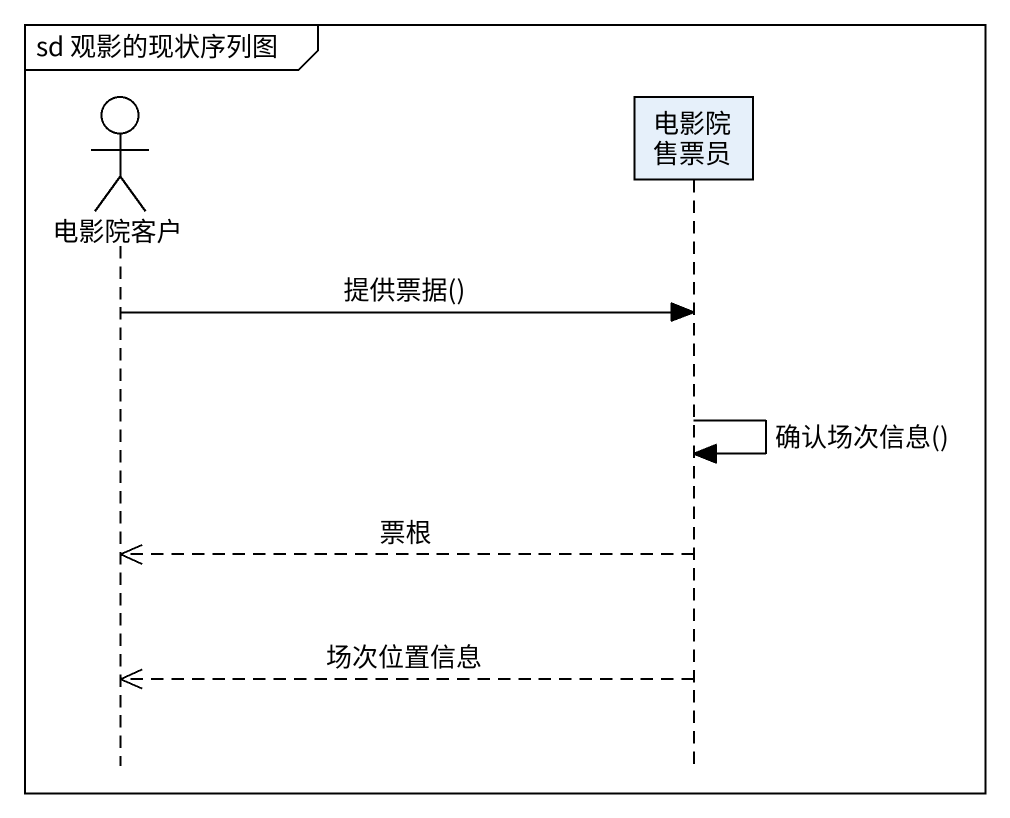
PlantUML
@startuml
mainframe sd 观影的现状序列图
hide footbox
actor 电影院客户
participant 电影院售票员

电影院客户 -> 电影院售票员 : 提供票据()
电影院售票员 -> 电影院售票员 : 确认场次信息()
电影院售票员 -->> 电影院客户 : 票根
电影院售票员 -->> 电影院客户 : 场次位置信息
@enduml
